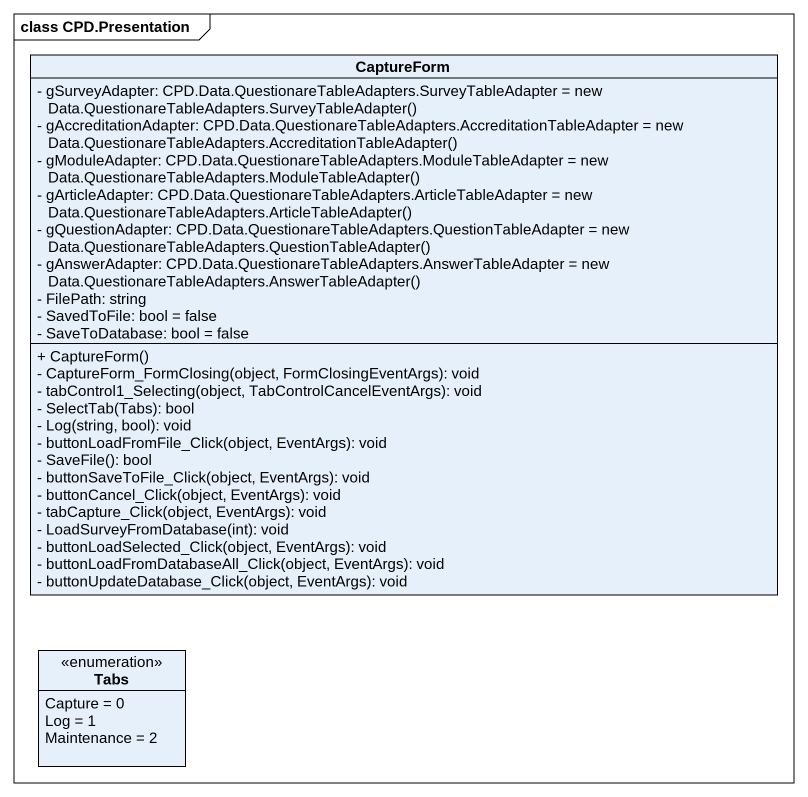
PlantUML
@startuml
mainframe class CPD.Presentation
hide circle
hide empty members
skinparam classAttributeIconSize 0
class CaptureForm {
  {field} - gSurveyAdapter: CPD.Data.QuestionareTableAdapters.SurveyTableAdapter = new Data.QuestionareTableAdapters.SurveyTableAdapter()
  {field} - gAccreditationAdapter: CPD.Data.QuestionareTableAdapters.AccreditationTableAdapter = new Data.QuestionareTableAdapters.AccreditationTableAdapter()
  {field} - gModuleAdapter: CPD.Data.QuestionareTableAdapters.ModuleTableAdapter = new Data.QuestionareTableAdapters.ModuleTableAdapter()
  {field} - gArticleAdapter: CPD.Data.QuestionareTableAdapters.ArticleTableAdapter = new Data.QuestionareTableAdapters.ArticleTableAdapter()
  {field} - gQuestionAdapter: CPD.Data.QuestionareTableAdapters.QuestionTableAdapter = new Data.QuestionareTableAdapters.QuestionTableAdapter()
  {field} - gAnswerAdapter: CPD.Data.QuestionareTableAdapters.AnswerTableAdapter = new Data.QuestionareTableAdapters.AnswerTableAdapter()
  - FilePath: string
  - SavedToFile: bool = false
  - SaveToDatabase: bool = false
  + CaptureForm()
  - CaptureForm_FormClosing(object, FormClosingEventArgs): void
  - tabControl1_Selecting(object, TabControlCancelEventArgs): void
  - SelectTab(Tabs): bool
  - Log(string, bool): void
  - buttonLoadFromFile_Click(object, EventArgs): void
  - SaveFile(): bool
  - buttonSaveToFile_Click(object, EventArgs): void
  - buttonCancel_Click(object, EventArgs): void
  - tabCapture_Click(object, EventArgs): void
  - LoadSurveyFromDatabase(int): void
  - buttonLoadSelected_Click(object, EventArgs): void
  - buttonLoadFromDatabaseAll_Click(object, EventArgs): void
  - buttonUpdateDatabase_Click(object, EventArgs): void
}
enum Tabs {
  Capture = 0
  Log = 1
  Maintenance = 2
}
@enduml
